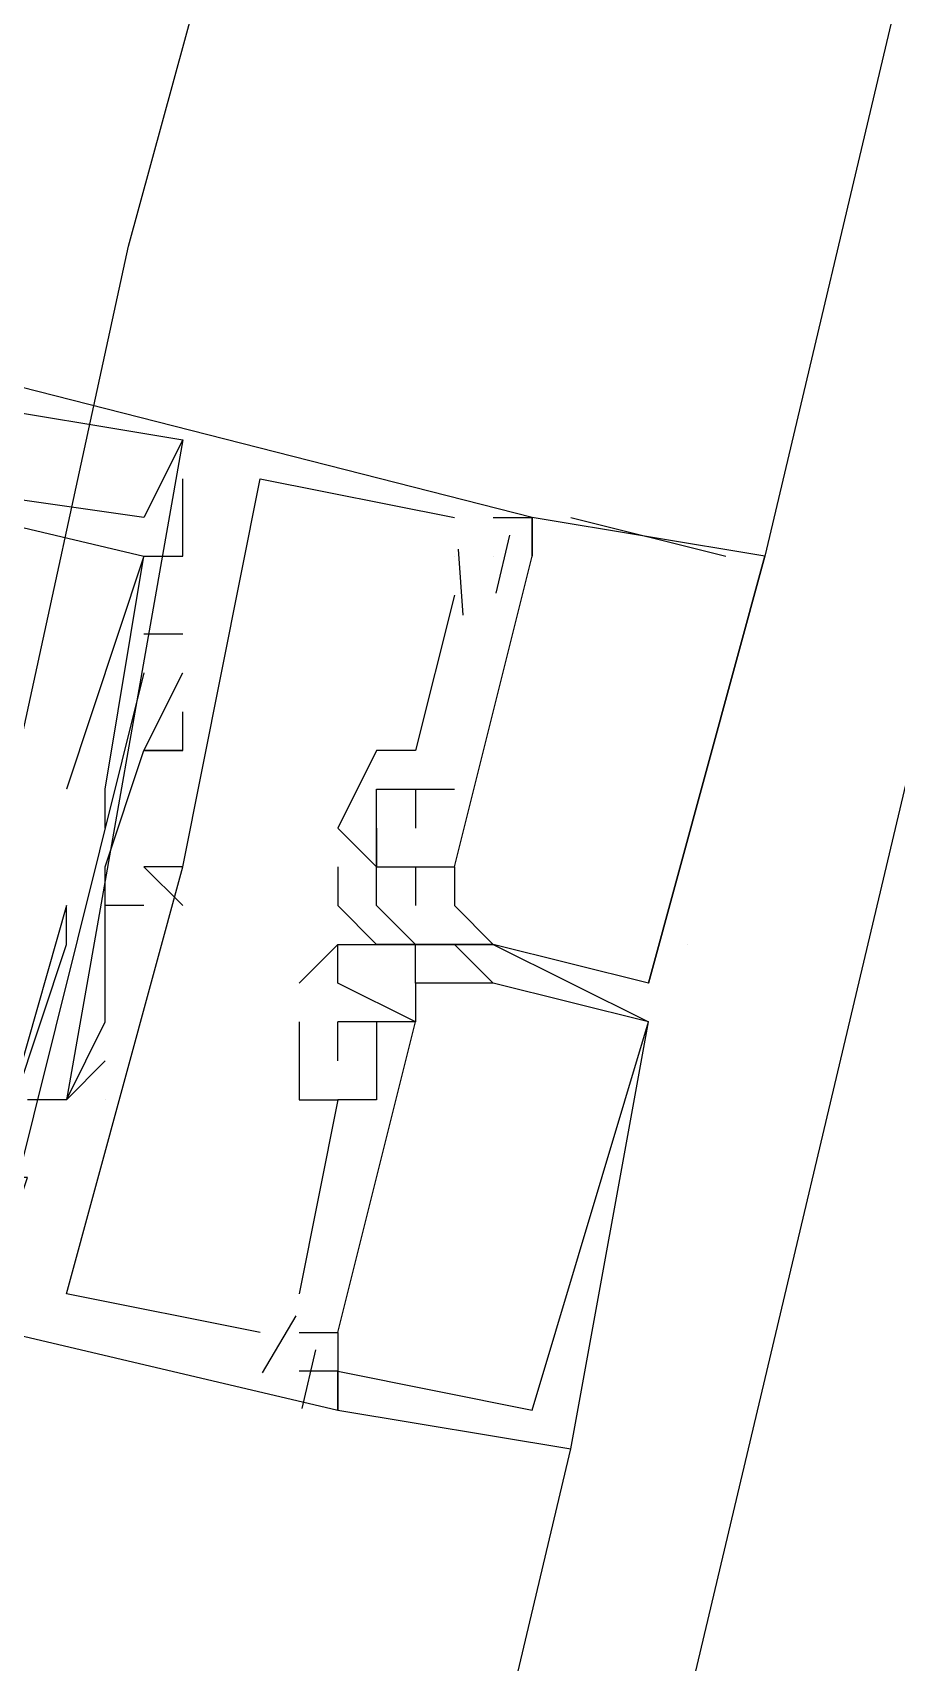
# Model space of a CAD drawing. Header units: feet. Extents: x -84 to 198, y -22 to 181.
# Drawn here: x 119.775 to 120.072, y 83.318 to 83.878 of the extents above; entities that cross this region are included whole.
import ezdxf

# ---------------------------------------------------------------- set-up
doc = ezdxf.new("R2010")
doc.units = ezdxf.units.FT
doc.layers.add('A-AREA-COMUN', color=252, linetype='CONTINUOUS')
doc.layers.add('A-LINEA', color=7, linetype='CONTINUOUS')

msp = doc.modelspace()

# ---------------------------------------------------------------- linework, layer by layer
at = {"layer": 'A-AREA-COMUN'}
msp.add_lwpolyline([(114.4, 59.8044), (114.528, 61.12), (116.08, 67.5733), (116.08, 68.16), (116.24, 68.2844), (117.792, 74.8089), (117.792, 75.4489), (118, 75.4844), (119.808, 83.8044), (120.64, 86.8444), (120.64, 87.4133), (120.8, 87.52), (121.36, 89.8844)], dxfattribs=at)
at = {"layer": 'A-LINEA'}
for p, q in [((121.6667, 90.6311), (120.0267, 83.6978)), ((119.8267, 83.7378), (119.8267, 83.7378)), ((119.8267, 83.7378), (119.8267, 83.7378)), ((119.8267, 83.7378), (119.8267, 83.7378)), ((119.8267, 83.7378), (119.8267, 83.7378)), ((119.8267, 83.7378), (119.8267, 83.7378)), ((119.8267, 83.7378), (119.8267, 83.7378)), ((119.8267, 83.7244), (119.8267, 83.7244)), ((119.8267, 83.7244), (119.8267, 83.7244)), ((119.8267, 83.7244), (119.8267, 83.7244)), ((119.8533, 83.7244), (119.8533, 83.7244)), ((119.8533, 83.7244), (119.8533, 83.7244)), ((119.8533, 83.7244), (119.8533, 83.7244)), ((119.8133, 83.7111), (119.8133, 83.7111)), ((119.8133, 83.7111), (119.8133, 83.7111)), ((119.8133, 83.7111), (119.8133, 83.7111)), ((119.92, 83.7111), (119.92, 83.7111)), ((119.92, 83.7111), (119.92, 83.7111)), ((119.92, 83.7111), (119.92, 83.7111)), ((119.9333, 83.7111), (119.9333, 83.7111)), ((119.9333, 83.7111), (119.9333, 83.7111)), ((119.9333, 83.7111), (119.9333, 83.7111)), ((119.9467, 83.7111), (119.9467, 83.7111)), ((119.9467, 83.7111), (119.9467, 83.7111)), ((119.9467, 83.7111), (119.9467, 83.7111)), ((119.9467, 83.7111), (119.9467, 83.7111)), ((119.9467, 83.7111), (119.9467, 83.7111)), ((119.9467, 83.7111), (119.9467, 83.7111)), ((119.9467, 83.7111), (119.9467, 83.7111)), ((119.9467, 83.7111), (119.9467, 83.7111)), ((119.9467, 83.7111), (119.9467, 83.7111)), ((119.96, 83.7111), (119.96, 83.7111)), ((119.96, 83.7111), (119.96, 83.7111)), ((119.96, 83.7111), (119.96, 83.7111)), ((119.939, 83.7051), (119.9343, 83.6851)), ((119.939, 83.7051), (119.9343, 83.6851)), ((119.939, 83.7051), (119.9343, 83.6851)), ((119.8133, 83.6978), (119.8133, 83.6978)), ((119.8133, 83.6978), (119.8133, 83.6978)), ((119.8133, 83.6978), (119.8133, 83.6978)), ((119.8133, 83.6978), (119.8133, 83.6978)), ((119.8133, 83.6978), (119.8133, 83.6978)), ((119.8133, 83.6978), (119.8133, 83.6978)), ((119.8267, 83.6978), (119.8267, 83.6978)), ((119.8267, 83.6978), (119.8267, 83.6978)), ((119.8267, 83.6978), (119.8267, 83.6978)), ((119.92, 83.6978), (119.92, 83.6978)), ((119.92, 83.6978), (119.92, 83.6978)), ((119.92, 83.6978), (119.92, 83.6978)), ((119.9213, 83.7003), (119.9229, 83.6776)), ((119.9213, 83.7003), (119.9229, 83.6776)), ((119.9213, 83.7003), (119.9229, 83.6776)), ((119.9333, 83.6978), (119.9333, 83.6978)), ((119.9333, 83.6978), (119.9333, 83.6978)), ((119.9333, 83.6978), (119.9333, 83.6978)), ((119.9333, 83.6978), (119.9333, 83.6978)), ((119.9333, 83.6978), (119.9333, 83.6978)), ((119.9333, 83.6978), (119.9333, 83.6978)), ((119.9467, 83.6978), (119.9467, 83.6978)), ((119.9467, 83.6978), (119.9467, 83.6978)), ((119.9467, 83.6978), (119.9467, 83.6978)), ((119.9467, 83.6978), (119.9467, 83.6978)), ((119.9467, 83.6978), (119.9467, 83.6978)), ((119.9467, 83.6978), (119.9467, 83.6978)), ((120.0133, 83.6978), (120.0133, 83.6978)), ((120.0133, 83.6978), (120.0133, 83.6978)), ((120.0133, 83.6978), (120.0133, 83.6978)), ((120.0267, 83.6978), (120.0267, 83.6978)), ((120.0267, 83.6978), (120.0267, 83.6978)), ((120.0267, 83.6978), (120.0267, 83.6978)), ((120.0267, 83.6978), (120.0267, 83.6978)), ((120.0267, 83.6978), (120.0267, 83.6978)), ((120.0267, 83.6978), (120.0267, 83.6978)), ((119.92, 83.6844), (119.9067, 83.6311)), ((119.92, 83.6844), (119.9067, 83.6311)), ((119.92, 83.6844), (119.9067, 83.6311)), ((119.92, 83.6844), (119.92, 83.6844)), ((119.92, 83.6844), (119.92, 83.6844)), ((119.92, 83.6844), (119.92, 83.6844)), ((119.8267, 83.6711), (119.8133, 83.6711)), ((119.8133, 83.6711), (119.8133, 83.6711)), ((119.8267, 83.6711), (119.8133, 83.6711)), ((119.8133, 83.6711), (119.8133, 83.6711)), ((119.8267, 83.6711), (119.8133, 83.6711)), ((119.8133, 83.6711), (119.8133, 83.6711)), ((119.8267, 83.6711), (119.8267, 83.6711)), ((119.8267, 83.6711), (119.8267, 83.6711)), ((119.8267, 83.6711), (119.8267, 83.6711)), ((119.8133, 83.6578), (119.8133, 83.6578)), ((119.8133, 83.6578), (119.8133, 83.6578)), ((119.8133, 83.6578), (119.8133, 83.6578)), ((119.8267, 83.6578), (119.8267, 83.6578)), ((119.8267, 83.6578), (119.8267, 83.6578)), ((119.8267, 83.6578), (119.8267, 83.6578)), ((119.8267, 83.6444), (119.8267, 83.6444)), ((119.8267, 83.6444), (119.8267, 83.6444)), ((119.8267, 83.6444), (119.8267, 83.6444)), ((119.8133, 83.6311), (119.8133, 83.6311)), ((119.8133, 83.6311), (119.8133, 83.6311)), ((119.8133, 83.6311), (119.8133, 83.6311)), ((119.8133, 83.6311), (119.8133, 83.6311)), ((119.8133, 83.6311), (119.8133, 83.6311)), ((119.8133, 83.6311), (119.8133, 83.6311)), ((119.8267, 83.6311), (119.8267, 83.6311)), ((119.8267, 83.6311), (119.8267, 83.6311)), ((119.8267, 83.6311), (119.8267, 83.6311)), ((119.8267, 83.6311), (119.8267, 83.6311)), ((119.8267, 83.6311), (119.8267, 83.6311)), ((119.8267, 83.6311), (119.8267, 83.6311)), ((119.8933, 83.6311), (119.8933, 83.6311)), ((119.8933, 83.6311), (119.8933, 83.6311)), ((119.8933, 83.6311), (119.8933, 83.6311)), ((119.9067, 83.6311), (119.9067, 83.6311)), ((119.9067, 83.6311), (119.9067, 83.6311)), ((119.9067, 83.6311), (119.9067, 83.6311)), ((119.7867, 83.6178), (119.7867, 83.6178)), ((119.7867, 83.6178), (119.7867, 83.6178)), ((119.7867, 83.6178), (119.7867, 83.6178)), ((119.8, 83.6178), (119.8, 83.6178)), ((119.8, 83.6178), (119.8, 83.6178)), ((119.8, 83.6178), (119.8, 83.6178)), ((119.8933, 83.6178), (119.8933, 83.6178)), ((119.8933, 83.6178), (119.8933, 83.6178)), ((119.8933, 83.6178), (119.8933, 83.6178)), ((119.9067, 83.6178), (119.9067, 83.6044)), ((119.9067, 83.6178), (119.9067, 83.6178)), ((119.9067, 83.6178), (119.9067, 83.6178)), ((119.9067, 83.6178), (119.9067, 83.6044)), ((119.9067, 83.6178), (119.9067, 83.6178)), ((119.9067, 83.6178), (119.9067, 83.6178)), ((119.9067, 83.6178), (119.9067, 83.6044)), ((119.9067, 83.6178), (119.9067, 83.6178)), ((119.9067, 83.6178), (119.9067, 83.6178)), ((119.92, 83.6178), (119.92, 83.6178)), ((119.92, 83.6178), (119.92, 83.6178)), ((119.92, 83.6178), (119.92, 83.6178)), ((119.8, 83.6044), (119.8, 83.6044)), ((119.8, 83.6044), (119.8, 83.6044)), ((119.8, 83.6044), (119.8, 83.6044)), ((119.88, 83.6044), (119.88, 83.6044)), ((119.88, 83.6044), (119.8933, 83.5911)), ((119.88, 83.6044), (119.88, 83.6044)), ((119.88, 83.6044), (119.88, 83.6044)), ((119.88, 83.6044), (119.8933, 83.5911)), ((119.88, 83.6044), (119.88, 83.6044)), ((119.88, 83.6044), (119.88, 83.6044)), ((119.88, 83.6044), (119.8933, 83.5911)), ((119.88, 83.6044), (119.88, 83.6044)), ((119.8933, 83.6044), (119.8933, 83.6044)), ((119.8933, 83.6044), (119.8933, 83.6044)), ((119.8933, 83.6044), (119.8933, 83.6044)), ((119.8933, 83.6044), (119.8933, 83.6044)), ((119.8933, 83.6044), (119.8933, 83.6044)), ((119.8933, 83.6044), (119.8933, 83.6044)), ((119.8933, 83.6044), (119.8933, 83.6044)), ((119.8933, 83.6044), (119.8933, 83.6044)), ((119.8933, 83.6044), (119.8933, 83.6044)), ((119.8933, 83.6044), (119.8933, 83.6044)), ((119.8933, 83.6044), (119.8933, 83.6044)), ((119.8933, 83.6044), (119.8933, 83.6044)), ((119.9067, 83.6044), (119.9067, 83.6044)), ((119.9067, 83.6044), (119.9067, 83.6044)), ((119.9067, 83.6044), (119.9067, 83.6044)), ((119.8, 83.5911), (119.8, 83.5911)), ((119.8, 83.5911), (119.8, 83.5911)), ((119.8, 83.5911), (119.8, 83.5911)), ((119.8, 83.5911), (119.8, 83.5911)), ((119.8, 83.5911), (119.8, 83.5911)), ((119.8, 83.5911), (119.8, 83.5911)), ((119.8133, 83.5911), (119.8267, 83.5778)), ((119.8133, 83.5911), (119.8133, 83.5911)), ((119.8133, 83.5911), (119.8267, 83.5778)), ((119.8133, 83.5911), (119.8133, 83.5911)), ((119.8133, 83.5911), (119.8267, 83.5778)), ((119.8133, 83.5911), (119.8133, 83.5911)), ((119.8133, 83.5911), (119.8133, 83.5911)), ((119.8133, 83.5911), (119.8133, 83.5911)), ((119.8133, 83.5911), (119.8133, 83.5911)), ((119.8267, 83.5911), (119.8267, 83.5911)), ((119.8267, 83.5911), (119.8267, 83.5911)), ((119.8267, 83.5911), (119.8267, 83.5911)), ((119.8267, 83.5911), (119.8267, 83.5911)), ((119.8267, 83.5911), (119.8267, 83.5911)), ((119.8267, 83.5911), (119.8267, 83.5911)), ((119.88, 83.5911), (119.88, 83.5778)), ((119.88, 83.5911), (119.88, 83.5911)), ((119.88, 83.5911), (119.88, 83.5778)), ((119.88, 83.5911), (119.88, 83.5911)), ((119.88, 83.5911), (119.88, 83.5778)), ((119.88, 83.5911), (119.88, 83.5911)), ((119.8933, 83.5911), (119.8933, 83.5911)), ((119.8933, 83.5911), (119.8933, 83.5911)), ((119.8933, 83.5911), (119.8933, 83.5911)), ((119.8933, 83.5911), (119.8933, 83.5911)), ((119.8933, 83.5911), (119.8933, 83.5911)), ((119.8933, 83.5911), (119.8933, 83.5911)), ((119.8933, 83.5911), (119.8933, 83.5911)), ((119.8933, 83.5911), (119.8933, 83.5911)), ((119.8933, 83.5911), (119.8933, 83.5911)), ((119.8933, 83.5911), (119.8933, 83.5911)), ((119.8933, 83.5911), (119.8933, 83.5911)), ((119.8933, 83.5911), (119.8933, 83.5911)), ((119.9067, 83.5911), (119.9067, 83.5911)), ((119.9067, 83.5911), (119.9067, 83.5911)), ((119.9067, 83.5911), (119.9067, 83.5911)), ((119.9067, 83.5911), (119.9067, 83.5911)), ((119.9067, 83.5911), (119.9067, 83.5911)), ((119.9067, 83.5911), (119.9067, 83.5911)), ((119.9067, 83.5911), (119.9067, 83.5911)), ((119.9067, 83.5911), (119.9067, 83.5911)), ((119.9067, 83.5911), (119.9067, 83.5911)), ((119.92, 83.5911), (119.92, 83.5911)), ((119.92, 83.5911), (119.92, 83.5911)), ((119.92, 83.5911), (119.92, 83.5911)), ((119.92, 83.5911), (119.92, 83.5911)), ((119.92, 83.5911), (119.92, 83.5911)), ((119.92, 83.5911), (119.92, 83.5911)), ((119.7867, 83.5778), (119.7867, 83.5778)), ((119.7867, 83.5778), (119.7867, 83.5778)), ((119.7867, 83.5778), (119.7867, 83.5778)), ((119.7867, 83.5778), (119.7867, 83.5778)), ((119.7867, 83.5778), (119.7867, 83.5778)), ((119.7867, 83.5778), (119.7867, 83.5778)), ((119.8133, 83.5778), (119.8, 83.5778)), ((119.8, 83.5778), (119.8, 83.5778)), ((119.8133, 83.5778), (119.8, 83.5778)), ((119.8, 83.5778), (119.8, 83.5778)), ((119.8133, 83.5778), (119.8, 83.5778)), ((119.8, 83.5778), (119.8, 83.5778)), ((119.8133, 83.5778), (119.8133, 83.5778)), ((119.8133, 83.5778), (119.8133, 83.5778)), ((119.8133, 83.5778), (119.8133, 83.5778)), ((119.8267, 83.5778), (119.8267, 83.5778)), ((119.8267, 83.5778), (119.8267, 83.5778)), ((119.8267, 83.5778), (119.8267, 83.5778)), ((119.88, 83.5778), (119.88, 83.5778)), ((119.88, 83.5778), (119.88, 83.5778)), ((119.88, 83.5778), (119.88, 83.5778)), ((119.88, 83.5778), (119.88, 83.5778)), ((119.88, 83.5778), (119.88, 83.5778)), ((119.88, 83.5778), (119.88, 83.5778)), ((119.88, 83.5778), (119.88, 83.5778)), ((119.88, 83.5778), (119.88, 83.5778)), ((119.88, 83.5778), (119.88, 83.5778)), ((119.8933, 83.5778), (119.8933, 83.5778)), ((119.8933, 83.5778), (119.8933, 83.5778)), ((119.8933, 83.5778), (119.8933, 83.5778)), ((119.9067, 83.5778), (119.9067, 83.5778)), ((119.9067, 83.5778), (119.9067, 83.5778)), ((119.9067, 83.5778), (119.9067, 83.5778)), ((119.92, 83.5778), (119.92, 83.5778)), ((119.92, 83.5778), (119.92, 83.5778)), ((119.92, 83.5778), (119.92, 83.5778)), ((119.7867, 83.5644), (119.7867, 83.5644)), ((119.7867, 83.5644), (119.7867, 83.5644)), ((119.7867, 83.5644), (119.7867, 83.5644)), ((119.7867, 83.5644), (119.7867, 83.5644)), ((119.7867, 83.5644), (119.7867, 83.5644)), ((119.7867, 83.5644), (119.7867, 83.5644)), ((119.88, 83.5644), (119.8667, 83.5511)), ((119.88, 83.5644), (119.8667, 83.5511)), ((119.88, 83.5644), (119.8667, 83.5511)), ((119.88, 83.5644), (119.8667, 83.5511)), ((119.88, 83.5644), (119.8667, 83.5511)), ((119.88, 83.5644), (119.8667, 83.5511)), ((119.88, 83.5644), (119.88, 83.5644)), ((119.88, 83.5644), (119.88, 83.5644)), ((119.88, 83.5644), (119.88, 83.5644)), ((119.88, 83.5644), (119.88, 83.5644)), ((119.88, 83.5644), (119.88, 83.5644)), ((119.88, 83.5644), (119.88, 83.5644)), ((119.88, 83.5644), (119.88, 83.5644)), ((119.88, 83.5644), (119.88, 83.5644)), ((119.88, 83.5644), (119.88, 83.5644)), ((119.88, 83.5644), (119.88, 83.5644)), ((119.88, 83.5644), (119.88, 83.5644)), ((119.88, 83.5644), (119.88, 83.5644)), ((119.88, 83.5644), (119.88, 83.5644)), ((119.88, 83.5644), (119.88, 83.5644)), ((119.88, 83.5644), (119.88, 83.5644)), ((119.8933, 83.5644), (119.8933, 83.5644)), ((119.8933, 83.5644), (119.8933, 83.5644)), ((119.8933, 83.5644), (119.8933, 83.5644)), ((119.8933, 83.5644), (119.8933, 83.5644)), ((119.8933, 83.5644), (119.8933, 83.5644)), ((119.8933, 83.5644), (119.8933, 83.5644)), ((119.8933, 83.5644), (119.8933, 83.5644)), ((119.8933, 83.5644), (119.8933, 83.5644)), ((119.8933, 83.5644), (119.8933, 83.5644)), ((119.9067, 83.5644), (119.9067, 83.5644)), ((119.9067, 83.5644), (119.9067, 83.5644)), ((119.9067, 83.5644), (119.9067, 83.5644)), ((119.9067, 83.5644), (119.9067, 83.5644)), ((119.9067, 83.5644), (119.9067, 83.5644)), ((119.9067, 83.5644), (119.9067, 83.5644)), ((119.9067, 83.5644), (119.9067, 83.5644)), ((119.9067, 83.5644), (119.9067, 83.5644)), ((119.9067, 83.5644), (119.9067, 83.5644)), ((119.9067, 83.5644), (119.9067, 83.5644)), ((119.9067, 83.5644), (119.9067, 83.5644)), ((119.9067, 83.5644), (119.9067, 83.5644)), ((119.9067, 83.5644), (119.9067, 83.5644)), ((119.9067, 83.5644), (119.9067, 83.5644)), ((119.9067, 83.5644), (119.9067, 83.5644)), ((119.92, 83.5644), (119.92, 83.5644)), ((119.92, 83.5644), (119.92, 83.5644)), ((119.92, 83.5644), (119.92, 83.5644)), ((119.92, 83.5644), (119.92, 83.5644)), ((119.92, 83.5644), (119.92, 83.5644)), ((119.92, 83.5644), (119.92, 83.5644)), ((119.92, 83.5644), (119.9333, 83.5511)), ((119.92, 83.5644), (119.92, 83.5644)), ((119.92, 83.5644), (119.92, 83.5644)), ((119.92, 83.5644), (119.9333, 83.5511)), ((119.92, 83.5644), (119.92, 83.5644)), ((119.92, 83.5644), (119.92, 83.5644)), ((119.92, 83.5644), (119.9333, 83.5511)), ((119.92, 83.5644), (119.92, 83.5644)), ((119.92, 83.5644), (119.92, 83.5644)), ((119.92, 83.5644), (119.9333, 83.5511)), ((119.92, 83.5644), (119.92, 83.5644)), ((119.92, 83.5644), (119.92, 83.5644)), ((119.92, 83.5644), (119.9333, 83.5511)), ((119.92, 83.5644), (119.92, 83.5644)), ((119.92, 83.5644), (119.92, 83.5644)), ((119.92, 83.5644), (119.9333, 83.5511)), ((119.92, 83.5644), (119.92, 83.5644)), ((119.92, 83.5644), (119.92, 83.5644)), ((119.9333, 83.5644), (119.9867, 83.5378)), ((119.9333, 83.5644), (119.9333, 83.5644)), ((119.9333, 83.5644), (119.9333, 83.5644)), ((119.9333, 83.5644), (119.9333, 83.5644)), ((119.9333, 83.5644), (119.9867, 83.5378)), ((119.9333, 83.5644), (119.9333, 83.5644)), ((119.9333, 83.5644), (119.9333, 83.5644)), ((119.9333, 83.5644), (119.9333, 83.5644)), ((119.9333, 83.5644), (119.9867, 83.5378)), ((119.9333, 83.5644), (119.9333, 83.5644)), ((119.9333, 83.5644), (119.9333, 83.5644)), ((119.9333, 83.5644), (119.9333, 83.5644)), ((119.9867, 83.5511), (119.9333, 83.5644)), ((119.9333, 83.5644), (119.9333, 83.5644)), ((119.9867, 83.5511), (119.9333, 83.5644)), ((119.9333, 83.5644), (119.9333, 83.5644)), ((119.9867, 83.5511), (119.9333, 83.5644)), ((119.9333, 83.5644), (119.9333, 83.5644)), ((119.9867, 83.5511), (119.9333, 83.5644)), ((119.9333, 83.5644), (119.9333, 83.5644)), ((119.9867, 83.5511), (119.9333, 83.5644)), ((119.9333, 83.5644), (119.9333, 83.5644)), ((119.9867, 83.5511), (119.9333, 83.5644)), ((119.9333, 83.5644), (119.9333, 83.5644)), ((120, 83.5644), (120, 83.5644)), ((120, 83.5644), (120, 83.5644)), ((119.8, 83.5511), (119.8, 83.5511)), ((119.8, 83.5511), (119.8, 83.5511)), ((119.8, 83.5511), (119.8, 83.5511)), ((119.8667, 83.5511), (119.8667, 83.5511)), ((119.8667, 83.5511), (119.8667, 83.5511)), ((119.8667, 83.5511), (119.8667, 83.5511)), ((119.8667, 83.5511), (119.8667, 83.5511)), ((119.8667, 83.5511), (119.8667, 83.5511)), ((119.8667, 83.5511), (119.8667, 83.5511)), ((119.88, 83.5511), (119.88, 83.5511)), ((119.88, 83.5511), (119.88, 83.5511)), ((119.88, 83.5511), (119.88, 83.5511)), ((119.88, 83.5511), (119.88, 83.5511)), ((119.88, 83.5511), (119.88, 83.5511)), ((119.88, 83.5511), (119.88, 83.5511)), ((119.88, 83.5511), (119.88, 83.5511)), ((119.88, 83.5511), (119.88, 83.5511)), ((119.88, 83.5511), (119.88, 83.5511)), ((119.88, 83.5511), (119.88, 83.5511)), ((119.88, 83.5511), (119.88, 83.5511)), ((119.88, 83.5511), (119.88, 83.5511)), ((119.9067, 83.5511), (119.9067, 83.5511)), ((119.9067, 83.5511), (119.9067, 83.5511)), ((119.9067, 83.5511), (119.9067, 83.5511)), ((119.9067, 83.5511), (119.9067, 83.5511)), ((119.9067, 83.5511), (119.9067, 83.5511)), ((119.9067, 83.5511), (119.9067, 83.5511)), ((119.9067, 83.5511), (119.9067, 83.5511)), ((119.9067, 83.5511), (119.9067, 83.5511)), ((119.9067, 83.5511), (119.9067, 83.5511)), ((119.9067, 83.5511), (119.9067, 83.5511)), ((119.9067, 83.5511), (119.9067, 83.5511)), ((119.9067, 83.5511), (119.9067, 83.5511)), ((119.92, 83.5511), (119.92, 83.5511)), ((119.92, 83.5511), (119.92, 83.5511)), ((119.92, 83.5511), (119.92, 83.5511)), ((119.92, 83.5511), (119.92, 83.5511)), ((119.92, 83.5511), (119.92, 83.5511)), ((119.92, 83.5511), (119.92, 83.5511)), ((119.9333, 83.5511), (119.9333, 83.5511)), ((119.9333, 83.5511), (119.9333, 83.5511)), ((119.9333, 83.5511), (119.9333, 83.5511)), ((119.9333, 83.5511), (119.9333, 83.5511)), ((119.9333, 83.5511), (119.9333, 83.5511)), ((119.9333, 83.5511), (119.9333, 83.5511)), ((119.9333, 83.5511), (119.9333, 83.5511)), ((119.9333, 83.5511), (119.9333, 83.5511)), ((119.9333, 83.5511), (119.9333, 83.5511)), ((119.9333, 83.5511), (119.9333, 83.5511)), ((119.9333, 83.5511), (119.9333, 83.5511)), ((119.9333, 83.5511), (119.9333, 83.5511)), ((119.9867, 83.5511), (119.9867, 83.5511)), ((119.9867, 83.5511), (119.9867, 83.5511)), ((119.9867, 83.5511), (119.9867, 83.5511)), ((119.9867, 83.5511), (119.9867, 83.5511)), ((119.9867, 83.5511), (119.9867, 83.5511)), ((119.9867, 83.5511), (119.9867, 83.5511)), ((119.9867, 83.5511), (119.9867, 83.5511)), ((119.9867, 83.5511), (119.9867, 83.5511)), ((119.9867, 83.5511), (119.9867, 83.5511)), ((119.9867, 83.5511), (119.9867, 83.5511)), ((119.9867, 83.5511), (119.9867, 83.5511)), ((119.9867, 83.5511), (119.9867, 83.5511)), ((119.8, 83.5378), (119.8, 83.5378)), ((119.8, 83.5378), (119.8, 83.5378)), ((119.8, 83.5378), (119.8, 83.5378)), ((119.8667, 83.5378), (119.8667, 83.5111)), ((119.8667, 83.5378), (119.8667, 83.5378)), ((119.8667, 83.5378), (119.8667, 83.5111)), ((119.8667, 83.5378), (119.8667, 83.5378)), ((119.8667, 83.5378), (119.8667, 83.5111)), ((119.8667, 83.5378), (119.8667, 83.5378)), ((119.88, 83.5244), (119.88, 83.5378)), ((119.88, 83.5378), (119.88, 83.5378)), ((119.88, 83.5378), (119.88, 83.5378)), ((119.88, 83.5244), (119.88, 83.5378)), ((119.88, 83.5378), (119.88, 83.5378)), ((119.88, 83.5378), (119.88, 83.5378)), ((119.88, 83.5244), (119.88, 83.5378)), ((119.88, 83.5378), (119.88, 83.5378)), ((119.88, 83.5378), (119.88, 83.5378)), ((119.88, 83.5378), (119.88, 83.5378)), ((119.88, 83.5378), (119.88, 83.5378)), ((119.88, 83.5378), (119.88, 83.5378)), ((119.8933, 83.5378), (119.8933, 83.5378)), ((119.8933, 83.5378), (119.8933, 83.5378)), ((119.8933, 83.5378), (119.8933, 83.5378)), ((119.8933, 83.5378), (119.8933, 83.5378)), ((119.8933, 83.5378), (119.8933, 83.5378)), ((119.8933, 83.5378), (119.8933, 83.5378)), ((119.8933, 83.5378), (119.8933, 83.5378)), ((119.8933, 83.5378), (119.8933, 83.5378)), ((119.8933, 83.5378), (119.8933, 83.5378)), ((119.9067, 83.5378), (119.9067, 83.5378)), ((119.9067, 83.5378), (119.9067, 83.5378)), ((119.9067, 83.5378), (119.9067, 83.5378)), ((119.9067, 83.5378), (119.9067, 83.5378)), ((119.9067, 83.5378), (119.9067, 83.5378)), ((119.9067, 83.5378), (119.9067, 83.5378)), ((119.9067, 83.5378), (119.9067, 83.5378)), ((119.9067, 83.5378), (119.9067, 83.5378)), ((119.9067, 83.5378), (119.9067, 83.5378)), ((119.9067, 83.5378), (119.9067, 83.5378)), ((119.9067, 83.5378), (119.9067, 83.5378)), ((119.9067, 83.5378), (119.9067, 83.5378)), ((119.9067, 83.5378), (119.9067, 83.5378)), ((119.9067, 83.5378), (119.9067, 83.5378)), ((119.9067, 83.5378), (119.9067, 83.5378)), ((119.9867, 83.5378), (119.9867, 83.5378)), ((119.9867, 83.5378), (119.9867, 83.5378)), ((119.9867, 83.5378), (119.9867, 83.5378)), ((119.9867, 83.5378), (119.9867, 83.5378)), ((119.9867, 83.5378), (119.9867, 83.5378)), ((119.9867, 83.5378), (119.9867, 83.5378)), ((119.9867, 83.5378), (119.9867, 83.5378)), ((119.9867, 83.5378), (119.9867, 83.5378)), ((119.9867, 83.5378), (119.9867, 83.5378)), ((119.9867, 83.5378), (119.9867, 83.5378)), ((119.9867, 83.5378), (119.9867, 83.5378)), ((119.9867, 83.5378), (119.9867, 83.5378)), ((119.9867, 83.5378), (119.9867, 83.5378)), ((119.9867, 83.5378), (119.9867, 83.5378)), ((119.9867, 83.5378), (119.9867, 83.5378)), ((119.9867, 83.5378), (119.9867, 83.5378)), ((119.9867, 83.5378), (119.9867, 83.5378)), ((119.8, 83.5244), (119.8, 83.5244)), ((119.8, 83.5244), (119.8, 83.5244)), ((119.8, 83.5244), (119.8, 83.5244)), ((119.88, 83.5244), (119.88, 83.5244)), ((119.88, 83.5244), (119.88, 83.5244)), ((119.88, 83.5244), (119.88, 83.5244)), ((119.8933, 83.5244), (119.8933, 83.5244)), ((119.8933, 83.5244), (119.8933, 83.5244)), ((119.8933, 83.5244), (119.8933, 83.5244)), ((119.7867, 83.5111), (119.7867, 83.5111)), ((119.7867, 83.5111), (119.7867, 83.5111)), ((119.7867, 83.5111), (119.7867, 83.5111)), ((119.7867, 83.5111), (119.7867, 83.5111)), ((119.7867, 83.5111), (119.7867, 83.5111)), ((119.7867, 83.5111), (119.7867, 83.5111)), ((119.7867, 83.5111), (119.7867, 83.5111)), ((119.7867, 83.5111), (119.7867, 83.5111)), ((119.7867, 83.5111), (119.7867, 83.5111)), ((119.8, 83.5111), (119.8, 83.5111)), ((119.8, 83.5111), (119.8, 83.5111)), ((119.8, 83.5111), (119.8, 83.5111)), ((119.8, 83.5111), (119.8, 83.5111)), ((119.8, 83.5111), (119.8, 83.5111)), ((119.8, 83.5111), (119.8, 83.5111)), ((119.8667, 83.5111), (119.8667, 83.5111)), ((119.8667, 83.5111), (119.8667, 83.5111)), ((119.8667, 83.5111), (119.8667, 83.5111)), ((119.88, 83.5111), (119.88, 83.5111)), ((119.88, 83.5111), (119.88, 83.5111)), ((119.88, 83.5111), (119.88, 83.5111)), ((119.88, 83.5111), (119.88, 83.5111)), ((119.88, 83.5111), (119.88, 83.5111)), ((119.88, 83.5111), (119.88, 83.5111)), ((119.8933, 83.5111), (119.8933, 83.5111)), ((119.8933, 83.5111), (119.8933, 83.5111)), ((119.8933, 83.5111), (119.8933, 83.5111)), ((119.7867, 83.4444), (119.7867, 83.4444)), ((119.7867, 83.4444), (119.7867, 83.4444)), ((119.7867, 83.4444), (119.7867, 83.4444)), ((119.8667, 83.4444), (119.8667, 83.4444)), ((119.8667, 83.4444), (119.8667, 83.4444)), ((119.8667, 83.4444), (119.8667, 83.4444)), ((119.8655, 83.4368), (119.8539, 83.4173)), ((119.8655, 83.4368), (119.8539, 83.4173)), ((119.8655, 83.4368), (119.8539, 83.4173)), ((119.8533, 83.4311), (119.8533, 83.4311)), ((119.8533, 83.4311), (119.8533, 83.4311)), ((119.8533, 83.4311), (119.8533, 83.4311)), ((119.8667, 83.4311), (119.8667, 83.4311)), ((119.8667, 83.4311), (119.8667, 83.4311)), ((119.8667, 83.4311), (119.8667, 83.4311)), ((119.88, 83.4311), (119.88, 83.4311)), ((119.88, 83.4311), (119.88, 83.4311)), ((119.88, 83.4311), (119.88, 83.4311)), ((119.88, 83.4311), (119.88, 83.4311)), ((119.88, 83.4311), (119.88, 83.4311)), ((119.88, 83.4311), (119.88, 83.4311)), ((119.88, 83.4311), (119.88, 83.4311)), ((119.88, 83.4311), (119.88, 83.4311)), ((119.88, 83.4311), (119.88, 83.4311)), ((119.8723, 83.4251), (119.8676, 83.405)), ((119.8723, 83.4251), (119.8676, 83.405)), ((119.8723, 83.4251), (119.8676, 83.405)), ((119.8667, 83.4178), (119.8667, 83.4178)), ((119.8667, 83.4178), (119.8667, 83.4178)), ((119.8667, 83.4178), (119.8667, 83.4178)), ((119.88, 83.4178), (119.88, 83.4178)), ((119.88, 83.4178), (119.88, 83.4178)), ((119.88, 83.4178), (119.88, 83.4178)), ((119.88, 83.4178), (119.88, 83.4178)), ((119.88, 83.4178), (119.88, 83.4178)), ((119.88, 83.4178), (119.88, 83.4178)), ((119.88, 83.4178), (119.88, 83.4178)), ((119.88, 83.4178), (119.88, 83.4178)), ((119.88, 83.4178), (119.88, 83.4178)), ((119.88, 83.4044), (119.88, 83.4044)), ((119.88, 83.4044), (119.88, 83.4044)), ((119.88, 83.4044), (119.88, 83.4044)), ((119.88, 83.4044), (119.88, 83.4044)), ((119.88, 83.4044), (119.88, 83.4044)), ((119.88, 83.4044), (119.88, 83.4044)), ((119.88, 83.4044), (119.88, 83.4044)), ((119.88, 83.4044), (119.88, 83.4044)), ((119.88, 83.4044), (119.88, 83.4044)), ((119.9467, 83.4044), (119.9467, 83.4044)), ((119.9467, 83.4044), (119.9467, 83.4044)), ((119.9467, 83.4044), (119.9467, 83.4044)), ((119.9467, 83.4044), (119.9467, 83.4044)), ((119.9467, 83.4044), (119.9467, 83.4044)), ((119.9467, 83.4044), (119.9467, 83.4044)), ((118.32, 76.4578), (119.96, 83.3911)), ((119.96, 83.3911), (119.96, 83.3911)), ((119.96, 83.3911), (119.96, 83.3911)), ((119.96, 83.3911), (119.96, 83.3911)), ((119.96, 83.3911), (119.96, 83.3911)), ((119.96, 83.3911), (119.96, 83.3911)), ((119.96, 83.3911), (119.96, 83.3911))]:
    msp.add_line(p, q, dxfattribs=at)
for points in [[(117.0933, 59.0178), (114.4, 59.6578), (118.2, 75.6978), (122, 91.7511), (124.68, 91.1111)], [(119.9333, 83.7111), (119.9467, 83.7111), (119.2667, 83.8844)], [(119.9333, 83.7111), (119.9467, 83.7111), (119.2667, 83.8844)], [(119.9333, 83.7111), (119.9467, 83.7111), (119.2667, 83.8844)], [(119.28, 83.7378), (119.2933, 83.7378), (119.3067, 83.8178), (119.8133, 83.6978), (119.7867, 83.6178), (119.7867, 83.6178)], [(119.28, 83.7378), (119.2933, 83.7378), (119.3067, 83.8178), (119.8133, 83.6978), (119.7867, 83.6178), (119.7867, 83.6178)], [(119.28, 83.7378), (119.2933, 83.7378), (119.3067, 83.8178), (119.8133, 83.6978), (119.7867, 83.6178), (119.7867, 83.6178)], [(119.2933, 83.7911), (119.28, 83.7911), (119.2533, 83.7244), (119.24, 83.7244), (119.2, 83.5644), (119.88, 83.4044), (119.88, 83.4178), (119.8667, 83.4178)], [(119.2933, 83.7911), (119.28, 83.7911), (119.2533, 83.7244), (119.24, 83.7244), (119.2, 83.5644), (119.88, 83.4044), (119.88, 83.4178), (119.8667, 83.4178)], [(119.2933, 83.7911), (119.28, 83.7911), (119.2533, 83.7244), (119.24, 83.7244), (119.2, 83.5644), (119.88, 83.4044), (119.88, 83.4178), (119.8667, 83.4178)], [(119.7467, 83.7244), (119.7467, 83.7511), (119.8267, 83.7378), (119.7867, 83.5111), (119.7733, 83.5111)], [(119.7467, 83.7244), (119.7467, 83.7511), (119.8267, 83.7378), (119.7867, 83.5111), (119.7733, 83.5111)], [(119.7467, 83.7244), (119.7467, 83.7511), (119.8267, 83.7378), (119.7867, 83.5111), (119.7733, 83.5111)], [(119.8267, 83.7378), (119.8133, 83.7111), (119.72, 83.7244), (119.72, 83.7378)], [(119.8267, 83.7378), (119.8133, 83.7111), (119.72, 83.7244), (119.72, 83.7378)], [(119.8267, 83.7378), (119.8133, 83.7111), (119.72, 83.7244), (119.72, 83.7378)], [(119.8, 83.6044), (119.8, 83.6178), (119.8133, 83.6978), (119.8267, 83.6978), (119.8267, 83.7244)], [(119.8, 83.6044), (119.8, 83.6178), (119.8133, 83.6978), (119.8267, 83.6978), (119.8267, 83.7244)], [(119.8, 83.6044), (119.8, 83.6178), (119.8133, 83.6978), (119.8267, 83.6978), (119.8267, 83.7244)], [(119.8267, 83.5911), (119.8533, 83.7244), (119.92, 83.7111)], [(119.8267, 83.5911), (119.8533, 83.7244), (119.92, 83.7111)], [(119.8267, 83.5911), (119.8533, 83.7244), (119.92, 83.7111)], [(119.9867, 83.5511), (120.0267, 83.6978), (120.0267, 83.6978), (119.9467, 83.7111), (119.9467, 83.6978), (119.9467, 83.7111)], [(119.9867, 83.5511), (120.0267, 83.6978), (120.0267, 83.6978), (119.9467, 83.7111), (119.9467, 83.6978), (119.9467, 83.7111)], [(119.9867, 83.5511), (120.0267, 83.6978), (120.0267, 83.6978), (119.9467, 83.7111), (119.9467, 83.6978), (119.9467, 83.7111)], [(119.96, 83.7111), (120.0133, 83.6978), (120.0133, 83.6978)], [(119.96, 83.7111), (120.0133, 83.6978), (120.0133, 83.6978)], [(119.96, 83.7111), (120.0133, 83.6978), (120.0133, 83.6978)], [(119.76, 83.4444), (119.7733, 83.4844), (119.76, 83.4844), (119.7867, 83.5644), (119.7867, 83.5778), (119.7867, 83.5778), (119.76, 83.4844), (119.2667, 83.6044), (119.28, 83.6978), (119.2667, 83.6844)], [(119.76, 83.4444), (119.7733, 83.4844), (119.76, 83.4844), (119.7867, 83.5644), (119.7867, 83.5778), (119.7867, 83.5778), (119.76, 83.4844), (119.2667, 83.6044), (119.28, 83.6978), (119.2667, 83.6844)], [(119.76, 83.4444), (119.7733, 83.4844), (119.76, 83.4844), (119.7867, 83.5644), (119.7867, 83.5778), (119.7867, 83.5778), (119.76, 83.4844), (119.2667, 83.6044), (119.28, 83.6978), (119.2667, 83.6844)], [(119.76, 83.4444), (119.7733, 83.4844), (119.76, 83.4844), (119.7867, 83.5644), (119.7867, 83.5778), (119.7867, 83.5778), (119.76, 83.4844), (119.2667, 83.6044), (119.28, 83.6978), (119.2667, 83.6844)], [(119.76, 83.4444), (119.7733, 83.4844), (119.76, 83.4844), (119.7867, 83.5644), (119.7867, 83.5778), (119.7867, 83.5778), (119.76, 83.4844), (119.2667, 83.6044), (119.28, 83.6978), (119.2667, 83.6844)], [(119.76, 83.4444), (119.7733, 83.4844), (119.76, 83.4844), (119.7867, 83.5644), (119.7867, 83.5778), (119.7867, 83.5778), (119.76, 83.4844), (119.2667, 83.6044), (119.28, 83.6978), (119.2667, 83.6844)], [(119.9067, 83.5911), (119.92, 83.5911), (119.9467, 83.6978)], [(119.9067, 83.5911), (119.92, 83.5911), (119.9467, 83.6978)], [(119.9067, 83.5911), (119.92, 83.5911), (119.9467, 83.6978)], [(120.0267, 83.6978), (119.9867, 83.5511), (119.9867, 83.5511), (119.9333, 83.5644), (119.9333, 83.5644), (119.9333, 83.5644), (119.9333, 83.5644), (119.92, 83.5778)], [(120.0267, 83.6978), (119.9867, 83.5511), (119.9867, 83.5511), (119.9333, 83.5644), (119.9333, 83.5644), (119.9333, 83.5644), (119.9333, 83.5644), (119.92, 83.5778)], [(120.0267, 83.6978), (119.9867, 83.5511), (119.9867, 83.5511), (119.9333, 83.5644), (119.9333, 83.5644), (119.9333, 83.5644), (119.9333, 83.5644), (119.92, 83.5778)], [(119.8133, 83.6578), (119.76, 83.4444), (119.68, 83.4711), (119.68, 83.4978), (119.6667, 83.4978), (119.6667, 83.4844), (119.68, 83.4844), (119.6667, 83.4711), (119.2267, 83.5778), (119.2267, 83.5911), (119.24, 83.5911)], [(119.8133, 83.6578), (119.76, 83.4444), (119.68, 83.4711), (119.68, 83.4978), (119.6667, 83.4978), (119.6667, 83.4844), (119.68, 83.4844), (119.6667, 83.4711), (119.2267, 83.5778), (119.2267, 83.5911), (119.24, 83.5911)], [(119.8133, 83.6578), (119.76, 83.4444), (119.68, 83.4711), (119.68, 83.4978), (119.6667, 83.4978), (119.6667, 83.4844), (119.68, 83.4844), (119.6667, 83.4711), (119.2267, 83.5778), (119.2267, 83.5911), (119.24, 83.5911)], [(119.8267, 83.6311), (119.8133, 83.6311), (119.8267, 83.6578)], [(119.8267, 83.6311), (119.8133, 83.6311), (119.8267, 83.6578)], [(119.8267, 83.6311), (119.8133, 83.6311), (119.8267, 83.6578)], [(119.8, 83.5911), (119.8133, 83.6311), (119.8267, 83.6311), (119.8267, 83.6444)], [(119.8, 83.5911), (119.8133, 83.6311), (119.8267, 83.6311), (119.8267, 83.6444)], [(119.8, 83.5911), (119.8133, 83.6311), (119.8267, 83.6311), (119.8267, 83.6444)], [(119.9067, 83.6311), (119.8933, 83.6311), (119.88, 83.6044)], [(119.9067, 83.6311), (119.8933, 83.6311), (119.88, 83.6044)], [(119.9067, 83.6311), (119.8933, 83.6311), (119.88, 83.6044)], [(119.88, 83.6044), (119.8933, 83.5911), (119.8933, 83.6044), (119.8933, 83.6178), (119.9067, 83.6178), (119.92, 83.6178)], [(119.88, 83.6044), (119.8933, 83.5911), (119.8933, 83.6044), (119.8933, 83.6178), (119.9067, 83.6178), (119.92, 83.6178)], [(119.88, 83.6044), (119.8933, 83.5911), (119.8933, 83.6044), (119.8933, 83.6178), (119.9067, 83.6178), (119.92, 83.6178)], [(119.8933, 83.5911), (119.8933, 83.6044), (119.8933, 83.6044), (119.8933, 83.5911), (119.9067, 83.5911), (119.9067, 83.5911), (119.92, 83.5911), (119.92, 83.5778), (119.92, 83.5778)], [(119.8933, 83.5911), (119.8933, 83.6044), (119.8933, 83.6044), (119.8933, 83.5911), (119.9067, 83.5911), (119.9067, 83.5911), (119.92, 83.5911), (119.92, 83.5778), (119.92, 83.5778)], [(119.8933, 83.5911), (119.8933, 83.6044), (119.8933, 83.6044), (119.8933, 83.5911), (119.9067, 83.5911), (119.9067, 83.5911), (119.92, 83.5911), (119.92, 83.5778), (119.92, 83.5778)], [(119.8, 83.5244), (119.7867, 83.5111), (119.8, 83.5378), (119.8, 83.5511), (119.8, 83.5911)], [(119.8, 83.5244), (119.7867, 83.5111), (119.8, 83.5378), (119.8, 83.5511), (119.8, 83.5911)], [(119.8, 83.5244), (119.7867, 83.5111), (119.8, 83.5378), (119.8, 83.5511), (119.8, 83.5911)], [(119.8533, 83.4311), (119.7867, 83.4444), (119.8267, 83.5911), (119.8133, 83.5911)], [(119.8533, 83.4311), (119.7867, 83.4444), (119.8267, 83.5911), (119.8133, 83.5911)], [(119.8533, 83.4311), (119.7867, 83.4444), (119.8267, 83.5911), (119.8133, 83.5911)], [(119.9067, 83.5644), (119.8933, 83.5778), (119.8933, 83.5911), (119.9067, 83.5911), (119.9067, 83.5778)], [(119.9067, 83.5644), (119.8933, 83.5778), (119.8933, 83.5911), (119.9067, 83.5911), (119.9067, 83.5778)], [(119.9067, 83.5644), (119.8933, 83.5778), (119.8933, 83.5911), (119.9067, 83.5911), (119.9067, 83.5778)], [(119.92, 83.5644), (119.8933, 83.5644), (119.88, 83.5778)], [(119.92, 83.5644), (119.8933, 83.5644), (119.88, 83.5778)], [(119.92, 83.5644), (119.8933, 83.5644), (119.88, 83.5778)], [(119.92, 83.5644), (119.8933, 83.5644), (119.88, 83.5778)], [(119.92, 83.5644), (119.8933, 83.5644), (119.88, 83.5778)], [(119.92, 83.5644), (119.8933, 83.5644), (119.88, 83.5778)], [(119.88, 83.5644), (119.8933, 83.5644), (119.92, 83.5644), (119.9333, 83.5644), (119.92, 83.5644)], [(119.88, 83.5644), (119.8933, 83.5644), (119.92, 83.5644), (119.9333, 83.5644), (119.92, 83.5644)], [(119.88, 83.5644), (119.8933, 83.5644), (119.92, 83.5644), (119.9333, 83.5644), (119.92, 83.5644)], [(119.88, 83.4178), (119.9467, 83.4044), (119.9467, 83.4044), (119.9867, 83.5378), (119.9867, 83.5378), (119.9333, 83.5511), (119.9333, 83.5511), (119.9333, 83.5511), (119.9333, 83.5511), (119.9067, 83.5511), (119.9067, 83.5511), (119.9067, 83.5378), (119.88, 83.5511), (119.88, 83.5644), (119.9067, 83.5644)], [(119.88, 83.4178), (119.9467, 83.4044), (119.9467, 83.4044), (119.9867, 83.5378), (119.9867, 83.5378), (119.9333, 83.5511), (119.9333, 83.5511), (119.9333, 83.5511), (119.9333, 83.5511), (119.9067, 83.5511), (119.9067, 83.5511), (119.9067, 83.5378), (119.88, 83.5511), (119.88, 83.5644), (119.9067, 83.5644)], [(119.88, 83.4178), (119.9467, 83.4044), (119.9467, 83.4044), (119.9867, 83.5378), (119.9867, 83.5378), (119.9333, 83.5511), (119.9333, 83.5511), (119.9333, 83.5511), (119.9333, 83.5511), (119.9067, 83.5511), (119.9067, 83.5511), (119.9067, 83.5378), (119.88, 83.5511), (119.88, 83.5644), (119.9067, 83.5644)], [(119.88, 83.4178), (119.9467, 83.4044), (119.9467, 83.4044), (119.9867, 83.5378), (119.9867, 83.5378), (119.9333, 83.5511), (119.9333, 83.5511), (119.9333, 83.5511), (119.9333, 83.5511), (119.9067, 83.5511), (119.9067, 83.5511), (119.9067, 83.5378), (119.88, 83.5511), (119.88, 83.5644), (119.9067, 83.5644)], [(119.88, 83.4178), (119.9467, 83.4044), (119.9467, 83.4044), (119.9867, 83.5378), (119.9867, 83.5378), (119.9333, 83.5511), (119.9333, 83.5511), (119.9333, 83.5511), (119.9333, 83.5511), (119.9067, 83.5511), (119.9067, 83.5511), (119.9067, 83.5378), (119.88, 83.5511), (119.88, 83.5644), (119.9067, 83.5644)], [(119.88, 83.4178), (119.9467, 83.4044), (119.9467, 83.4044), (119.9867, 83.5378), (119.9867, 83.5378), (119.9333, 83.5511), (119.9333, 83.5511), (119.9333, 83.5511), (119.9333, 83.5511), (119.9067, 83.5511), (119.9067, 83.5511), (119.9067, 83.5378), (119.88, 83.5511), (119.88, 83.5644), (119.9067, 83.5644)], [(119.92, 83.5511), (119.9067, 83.5511), (119.9067, 83.5644)], [(119.92, 83.5511), (119.9067, 83.5511), (119.9067, 83.5644)], [(119.92, 83.5511), (119.9067, 83.5511), (119.9067, 83.5644)], [(119.92, 83.5511), (119.9067, 83.5511), (119.9067, 83.5644)], [(119.92, 83.5511), (119.9067, 83.5511), (119.9067, 83.5644)], [(119.92, 83.5511), (119.9067, 83.5511), (119.9067, 83.5644)], [(119.9067, 83.5511), (119.9067, 83.5378), (119.8933, 83.5378), (119.8933, 83.5378), (119.88, 83.5378), (119.88, 83.5378), (119.88, 83.5378), (119.88, 83.5378), (119.88, 83.5378)], [(119.9067, 83.5511), (119.9067, 83.5378), (119.8933, 83.5378), (119.8933, 83.5378), (119.88, 83.5378), (119.88, 83.5378), (119.88, 83.5378), (119.88, 83.5378), (119.88, 83.5378)], [(119.9067, 83.5511), (119.9067, 83.5378), (119.8933, 83.5378), (119.8933, 83.5378), (119.88, 83.5378), (119.88, 83.5378), (119.88, 83.5378), (119.88, 83.5378), (119.88, 83.5378)], [(119.9067, 83.5511), (119.9067, 83.5378), (119.8933, 83.5378), (119.8933, 83.5378), (119.88, 83.5378), (119.88, 83.5378), (119.88, 83.5378), (119.88, 83.5378), (119.88, 83.5378)], [(119.9067, 83.5511), (119.9067, 83.5378), (119.8933, 83.5378), (119.8933, 83.5378), (119.88, 83.5378), (119.88, 83.5378), (119.88, 83.5378), (119.88, 83.5378), (119.88, 83.5378)], [(119.9067, 83.5511), (119.9067, 83.5378), (119.8933, 83.5378), (119.8933, 83.5378), (119.88, 83.5378), (119.88, 83.5378), (119.88, 83.5378), (119.88, 83.5378), (119.88, 83.5378)], [(119.8667, 83.4311), (119.88, 83.4311), (119.9067, 83.5378), (119.8933, 83.5378), (119.8933, 83.5244), (119.8933, 83.5111), (119.88, 83.5111)], [(119.8667, 83.4311), (119.88, 83.4311), (119.9067, 83.5378), (119.8933, 83.5378), (119.8933, 83.5244), (119.8933, 83.5111), (119.88, 83.5111)], [(119.8667, 83.4311), (119.88, 83.4311), (119.9067, 83.5378), (119.8933, 83.5378), (119.8933, 83.5244), (119.8933, 83.5111), (119.88, 83.5111)], [(119.88, 83.4311), (119.88, 83.4044), (119.96, 83.3911), (119.96, 83.3911), (119.9867, 83.5378)], [(119.88, 83.4311), (119.88, 83.4044), (119.96, 83.3911), (119.96, 83.3911), (119.9867, 83.5378)], [(119.88, 83.4311), (119.88, 83.4044), (119.96, 83.3911), (119.96, 83.3911), (119.9867, 83.5378)], [(119.88, 83.4311), (119.88, 83.4044), (119.96, 83.3911), (119.96, 83.3911), (119.9867, 83.5378)], [(119.88, 83.4311), (119.88, 83.4044), (119.96, 83.3911), (119.96, 83.3911), (119.9867, 83.5378)], [(119.88, 83.4311), (119.88, 83.4044), (119.96, 83.3911), (119.96, 83.3911), (119.9867, 83.5378)], [(119.8667, 83.5111), (119.88, 83.5111), (119.8667, 83.4444)], [(119.8667, 83.5111), (119.88, 83.5111), (119.8667, 83.4444)], [(119.8667, 83.5111), (119.88, 83.5111), (119.8667, 83.4444)]]:
    msp.add_lwpolyline(points, dxfattribs=at)

doc.saveas('drawing.dxf')
